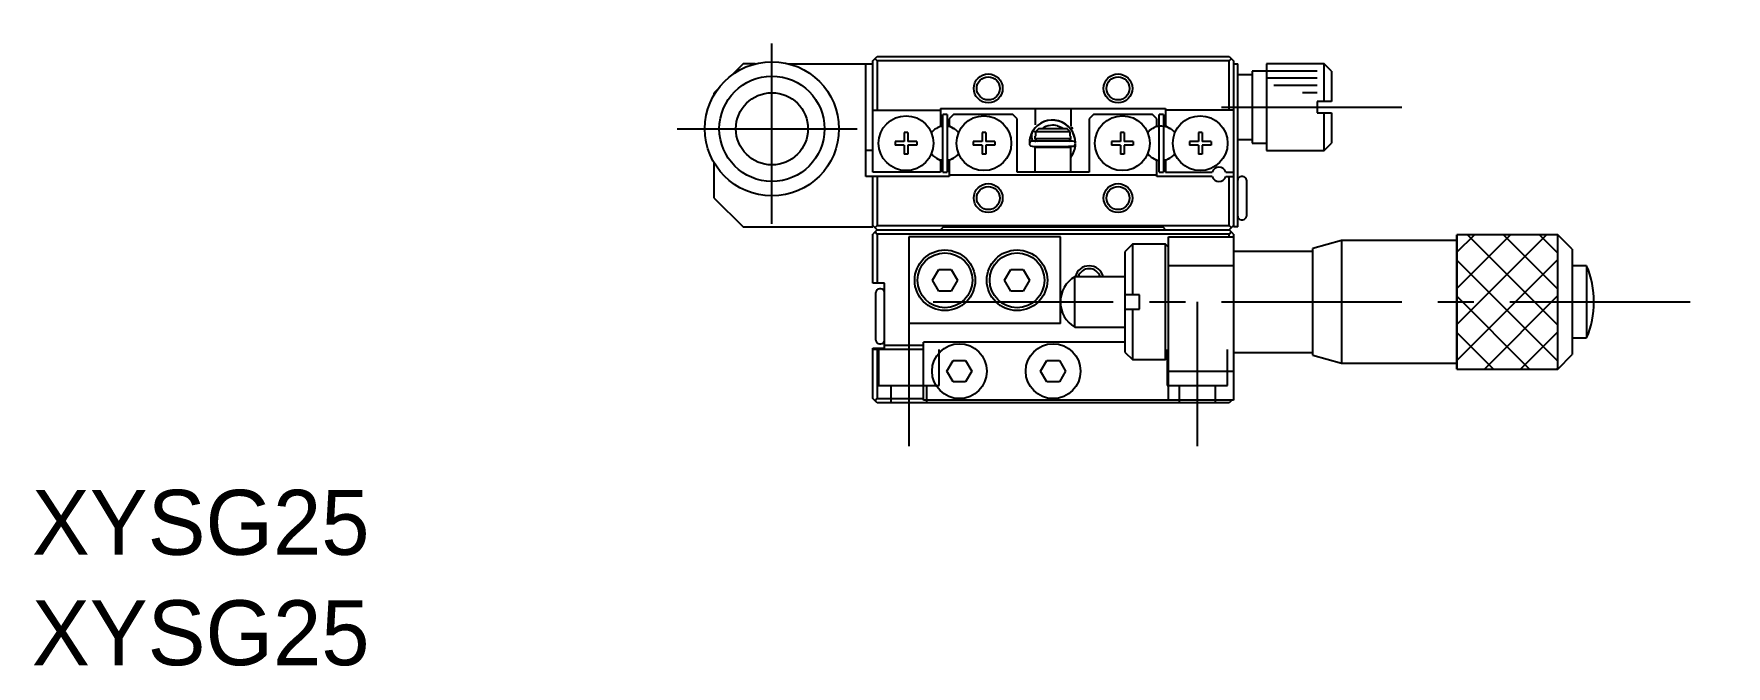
# Model space of a CAD drawing. Extents: x 139 to 374, y 8 to 180.
# Drawn here: x 139.6 to 257, y 8.2 to 52 of the extents above; entities that cross this region are included whole.
import ezdxf

# ---------------------------------------------------------------- set-up
doc = ezdxf.new("R2010")
doc.units = 0
doc.header["$LTSCALE"] = 10
doc.linetypes.add('CENTER', pattern=[2, 1.25, -0.25, 0.25, -0.25])
doc.linetypes.add('DASHED', pattern=[3.5, 2, -1.5])
doc.layers.get('0').update_dxf_attribs({"linetype": 'CONTINUOUS'})
doc.layers.add('CENTER', color=1, linetype='CENTER')
doc.styles.get("Standard").update_dxf_attribs({"font": 'FGP教科書体NT-M'})

msp = doc.modelspace()

# ---------------------------------------------------------------- linework, layer by layer
at = {"color": 7, "linetype": 'CONTINUOUS'}
for p, q in [((188.79972, 49.918313), (188.048469, 49.167061)), ((189.628183, 49.918313), (188.79972, 49.918313)), ((191.971258, 49.918313), (197.79972, 49.918313)), ((197.29972, 42.118313), (197.29972, 49.918313)), ((197.79972, 50.118313), (198.09972, 50.418313)), ((197.79972, 42.418313), (197.79972, 50.118313)), ((197.94972, 50.268313), (198.09972, 50.118313)), ((198.09972, 50.418313), (222.49972, 50.418313)), ((198.09972, 50.118313), (198.09972, 46.718313)), ((222.49972, 50.118313), (198.09972, 50.118313)), ((222.49972, 50.418313), (222.79972, 50.118313)), ((222.49972, 50.118313), (222.64972, 50.268313)), ((222.49972, 46.718313), (222.49972, 50.118313)), ((222.79972, 50.118313), (222.79972, 38.618313)), ((222.79972, 49.918313), (223.09972, 49.918313)), ((223.09972, 38.618313), (223.09972, 49.918313)), ((225.09972, 49.418313), (224.09972, 49.418313)), ((224.09972, 49.418313), (224.09972, 44.418313)), ((229.09972, 49.918313), (225.09972, 49.918313)), ((225.09972, 49.918313), (225.09972, 43.918313)), ((229.09972, 47.318313), (229.09972, 49.918313)), ((229.59972, 49.418313), (229.09972, 49.918313)), ((229.59972, 49.418313), (229.59972, 47.318313)), ((187.050972, 48.169565), (186.79972, 47.918313)), ((224.09972, 49.168313), (223.09972, 49.168313)), ((186.79972, 47.789494), (186.79972, 47.918313)), ((228.59972, 47.318313), (228.59972, 46.518313)), ((229.59972, 47.318313), (228.59972, 47.318313)), ((197.79972, 46.718313), (202.49972, 46.718313)), ((202.49972, 46.818313), (202.49972, 45.619779)), ((202.49972, 46.818313), (218.09972, 46.818313)), ((202.64972, 42.418313), (202.64972, 46.418313)), ((202.94972, 46.418313), (202.64972, 46.418313)), ((202.949722, 46.418313), (202.949722, 42.418313)), ((203.39972, 46.418313), (203.09972, 46.118313)), ((203.09972, 46.118313), (203.09972, 45.619779)), ((207.49972, 46.418313), (203.39972, 46.418313)), ((207.79972, 46.118313), (207.49972, 46.418313)), ((207.79972, 42.418313), (207.79972, 46.118313)), ((209.04972, 46.818313), (209.04972, 45.698522)), ((211.54972, 45.579559), (211.54972, 46.818313)), ((213.09972, 46.418313), (212.79972, 46.118313)), ((212.79972, 46.118313), (212.79972, 42.418313)), ((217.19972, 46.418313), (213.09972, 46.418313)), ((217.49972, 46.118313), (217.19972, 46.418313)), ((217.49972, 45.619779), (217.49972, 46.118313)), ((217.64972, 42.418313), (217.64972, 46.418313)), ((217.94972, 46.418313), (217.64972, 46.418313)), ((217.949722, 46.418313), (217.949722, 42.418313)), ((218.09972, 46.818313), (218.09972, 45.619779)), ((222.79972, 46.718313), (218.09972, 46.718313)), ((228.59972, 46.518313), (229.59972, 46.518313)), ((229.09972, 43.918313), (229.09972, 46.518313)), ((229.59972, 46.518313), (229.59972, 44.418313)), ((200.22472, 45.168313), (199.97472, 45.168313)), ((199.97472, 45.168313), (199.97472, 44.543313)), ((200.22472, 45.168313), (200.22472, 44.543313)), ((202.49972, 45.619779), (202.20447, 45.449316)), ((203.09972, 45.619779), (203.39497, 45.449316)), ((205.62472, 45.168313), (205.37472, 45.168313)), ((205.37472, 45.168313), (205.37472, 44.543313)), ((205.62472, 45.168313), (205.62472, 44.543313)), ((208.796736, 44.955448), (208.795251, 44.922003)), ((208.795251, 44.922003), (208.795434, 44.888525)), ((208.795434, 44.888525), (208.797283, 44.855098)), ((208.799884, 44.988779), (208.796736, 44.955448)), ((208.797283, 44.855098), (208.800795, 44.821803)), ((208.804689, 45.021912), (208.799884, 44.988779)), ((208.800795, 44.821803), (208.805961, 44.788722)), ((208.811138, 45.054767), (208.804689, 45.021912)), ((208.805961, 44.788722), (208.812767, 44.755937)), ((208.819215, 45.087261), (208.811138, 45.054767)), ((208.812767, 44.755937), (208.821199, 44.72353)), ((208.828902, 45.119316), (208.819215, 45.087261)), ((208.821199, 44.72353), (208.831233, 44.691579)), ((208.840174, 45.150851), (208.828902, 45.119316)), ((208.831233, 44.691579), (208.842847, 44.660164)), ((208.853003, 45.18179), (208.840174, 45.150851)), ((208.842847, 44.660164), (208.856012, 44.629362)), ((208.867358, 45.212055), (208.853003, 45.18179)), ((208.856012, 44.629362), (208.870694, 44.599249)), ((208.883203, 45.24157), (208.867358, 45.212055)), ((208.870694, 44.599249), (208.886859, 44.5699)), ((208.899554, 45.268775), (208.883203, 45.24157)), ((208.900591, 45.269279), (208.899554, 45.268775)), ((208.901631, 45.269275), (208.900591, 45.269279)), ((208.902994, 45.269062), (208.901631, 45.269275)), ((208.904679, 45.26864), (208.902994, 45.269062)), ((208.906681, 45.26801), (208.904679, 45.26864)), ((208.90528, 45.276839), (209.06349, 45.191125)), ((208.908996, 45.267173), (208.906681, 45.26801)), ((208.911618, 45.266131), (208.908996, 45.267173)), ((208.914543, 45.264887), (208.911618, 45.266131)), ((208.917763, 45.263444), (208.914543, 45.264887)), ((208.923099, 45.260927), (208.917763, 45.263444)), ((208.929049, 45.257986), (208.923099, 45.260927)), ((208.935585, 45.254634), (208.929049, 45.257986)), ((208.942674, 45.25089), (208.935585, 45.254634)), ((208.950281, 45.24677), (208.942674, 45.25089)), ((208.958367, 45.242296), (208.950281, 45.24677)), ((208.966895, 45.23749), (208.958367, 45.242296)), ((208.97582, 45.232376), (208.966895, 45.23749)), ((208.985099, 45.226978), (208.97582, 45.232376)), ((208.994686, 45.221323), (208.985099, 45.226978)), ((209.004534, 45.215441), (208.994686, 45.221323)), ((209.014594, 45.209358), (209.004534, 45.215441)), ((209.024816, 45.203106), (209.014594, 45.209358)), ((209.035149, 45.196716), (209.024816, 45.203106)), ((209.07972, 44.918313), (209.02972, 44.918313)), ((209.02972, 44.918313), (209.02972, 44.718313)), ((211.52972, 44.718313), (209.02972, 44.718313)), ((209.02972, 44.718313), (209.204538, 44.543496)), ((209.045543, 45.190219), (209.035149, 45.196716)), ((209.055947, 45.183647), (209.045543, 45.190219)), ((209.07972, 45.168366), (209.055947, 45.183647)), ((209.06349, 45.191125), (209.081409, 45.179643)), ((209.289771, 45.418313), (209.07972, 45.218313)), ((209.07972, 45.218313), (209.07972, 44.918313)), ((211.47972, 45.218313), (209.07972, 45.218313)), ((211.26967, 45.418313), (209.289771, 45.418313)), ((210.598988, 45.614855), (210.737774, 45.565852)), ((210.737774, 45.565852), (210.871693, 45.499953)), ((210.871693, 45.499953), (210.964039, 45.441834)), ((210.964039, 45.441834), (210.996566, 45.418484)), ((211.47972, 45.218313), (211.26967, 45.418313)), ((211.356123, 44.544715), (211.52972, 44.718313)), ((211.426685, 44.614989), (211.477669, 44.655658)), ((211.475925, 44.664364), (211.490992, 44.572733)), ((211.47972, 44.918313), (211.47972, 45.218313)), ((211.52972, 44.918313), (211.47972, 44.918313)), ((211.52972, 44.718313), (211.52972, 44.918313)), ((211.588142, 45.509126), (211.601385, 45.517445)), ((211.59178, 45.518396), (211.594831, 45.522374)), ((211.594831, 45.522374), (211.595821, 45.525701)), ((211.659703, 45.402924), (211.601108, 45.51839)), ((211.836704, 44.618965), (211.799718, 44.810316)), ((215.22472, 45.168313), (214.97472, 45.168313)), ((214.97472, 45.168313), (214.97472, 44.543313)), ((215.22472, 45.168313), (215.22472, 44.543313)), ((217.20447, 45.449316), (217.49972, 45.619779)), ((218.09972, 45.619779), (218.39497, 45.449316)), ((220.62472, 45.168313), (220.37472, 45.168313)), ((220.37472, 45.168313), (220.37472, 44.543313)), ((220.62472, 45.168313), (220.62472, 44.543313)), ((223.09972, 44.668313), (224.09972, 44.668313)), ((197.79972, 43.918313), (197.29972, 43.918313)), ((199.34972, 44.543313), (199.34972, 44.293313)), ((199.97472, 44.543313), (199.34972, 44.543313)), ((199.97472, 44.293313), (199.34972, 44.293313)), ((199.97472, 44.293313), (199.97472, 43.668313)), ((200.22472, 43.668313), (199.97472, 43.668313)), ((200.84972, 44.543313), (200.22472, 44.543313)), ((200.22472, 44.293313), (200.22472, 43.668313)), ((200.84972, 44.293313), (200.22472, 44.293313)), ((200.84972, 44.543313), (200.84972, 44.293313)), ((204.74972, 44.543313), (204.74972, 44.293313)), ((205.37472, 44.543313), (204.74972, 44.543313)), ((205.37472, 44.293313), (204.74972, 44.293313)), ((205.37472, 44.293313), (205.37472, 43.668313)), ((205.62472, 43.668313), (205.37472, 43.668313)), ((206.24972, 44.543313), (205.62472, 44.543313)), ((205.62472, 44.293313), (205.62472, 43.668313)), ((206.24972, 44.293313), (205.62472, 44.293313)), ((206.24972, 44.543313), (206.24972, 44.293313)), ((208.698285, 44.505834), (208.652929, 44.415016)), ((208.652929, 44.415016), (208.666096, 44.312825)), ((208.666096, 44.312825), (208.734246, 44.235617)), ((208.787544, 44.557139), (208.698285, 44.505834)), ((208.734246, 44.235617), (208.84135, 44.205843)), ((208.890813, 44.568054), (208.787544, 44.557139)), ((211.640231, 44.555593), (208.860576, 44.555593)), ((208.886859, 44.5699), (208.888048, 44.567871)), ((209.018453, 44.572931), (208.890813, 44.568054)), ((209.018453, 44.572931), (209.029596, 44.572782)), ((209.036208, 44.12502), (209.020676, 44.197691)), ((209.029596, 44.572782), (209.040705, 44.571676)), ((209.106877, 44.19547), (209.02972, 44.118313)), ((211.52972, 44.118313), (209.02972, 44.118313)), ((209.02972, 44.118313), (209.02972, 42.418313)), ((209.040705, 44.571676), (209.051722, 44.56962)), ((209.051722, 44.56962), (209.062584, 44.566626)), ((209.062584, 44.566626), (209.073234, 44.562709)), ((209.073234, 44.562709), (209.083612, 44.557891)), ((209.083612, 44.557891), (209.093662, 44.552199)), ((209.093662, 44.552199), (209.103328, 44.545663)), ((209.09972, 44.195641), (209.09972, 44.188313)), ((211.412774, 44.574794), (211.387147, 44.575398)), ((211.528896, 44.571446), (211.412774, 44.574794)), ((211.52972, 44.118313), (211.451121, 44.196912)), ((211.481379, 44.197715), (211.476426, 44.171808)), ((211.644257, 44.566016), (211.528896, 44.571446)), ((211.52972, 42.418313), (211.52972, 44.118313)), ((211.748186, 44.544972), (211.644257, 44.566016)), ((211.727791, 44.217703), (211.814347, 44.278795)), ((211.825458, 44.475532), (211.748186, 44.544972)), ((211.814347, 44.278795), (211.850198, 44.376876)), ((211.850198, 44.376876), (211.825458, 44.475532)), ((214.34972, 44.543313), (214.34972, 44.293313)), ((214.97472, 44.543313), (214.34972, 44.543313)), ((214.97472, 44.293313), (214.34972, 44.293313)), ((214.97472, 44.293313), (214.97472, 43.668313)), ((215.22472, 43.668313), (214.97472, 43.668313)), ((215.84972, 44.543313), (215.22472, 44.543313)), ((215.22472, 44.293313), (215.22472, 43.668313)), ((215.84972, 44.293313), (215.22472, 44.293313)), ((215.84972, 44.543313), (215.84972, 44.293313)), ((219.74972, 44.543313), (219.74972, 44.293313)), ((220.37472, 44.543313), (219.74972, 44.543313)), ((220.37472, 44.293313), (219.74972, 44.293313)), ((220.37472, 44.293313), (220.37472, 43.668313)), ((220.62472, 43.668313), (220.37472, 43.668313)), ((221.24972, 44.543313), (220.62472, 44.543313)), ((220.62472, 44.293313), (220.62472, 43.668313)), ((221.24972, 44.293313), (220.62472, 44.293313)), ((221.24972, 44.543313), (221.24972, 44.293313)), ((224.09972, 44.418313), (225.09972, 44.418313)), ((225.09972, 43.918313), (229.09972, 43.918313)), ((229.09972, 43.918313), (229.59972, 44.418313)), ((186.79972, 40.618313), (186.79972, 43.047132)), ((202.49972, 42.418313), (197.79972, 42.418313)), ((202.20447, 43.38731), (202.49972, 43.216847)), ((202.49972, 43.216847), (202.49972, 42.418313)), ((202.64972, 42.418313), (202.94972, 42.418313)), ((203.39497, 43.38731), (203.09972, 43.216847)), ((203.09972, 43.216847), (203.09972, 42.118313)), ((212.79972, 42.418313), (207.79972, 42.418313)), ((217.49972, 43.216847), (217.20447, 43.38731)), ((217.49972, 42.118313), (217.49972, 43.216847)), ((217.64972, 42.418313), (217.94972, 42.418313)), ((218.39497, 43.38731), (218.09972, 43.216847)), ((218.09972, 43.216847), (218.09972, 42.418313)), ((218.09972, 42.418313), (221.322751, 42.418313)), ((222.27669, 42.418313), (222.79972, 42.418313)), ((203.09972, 42.118313), (197.29972, 42.118313)), ((197.79972, 38.618313), (197.79972, 42.118313)), ((198.09972, 42.118313), (198.09972, 38.718313)), ((203.09972, 42.218313), (217.49972, 42.218313)), ((221.322751, 42.118313), (217.49972, 42.118313)), ((222.27669, 42.118313), (222.79972, 42.118313)), ((222.49972, 38.718313), (222.49972, 42.118313)), ((223.44972, 42.118313), (223.34972, 42.118313)), ((223.69972, 41.868313), (223.69972, 39.368313)), ((186.79972, 40.618313), (188.79972, 38.618313)), ((223.34972, 39.118313), (223.44972, 39.118313)), ((188.79972, 38.618313), (197.79972, 38.618313)), ((197.79972, 38.718313), (198.09972, 38.418313)), ((198.09972, 38.418313), (197.79972, 38.118313)), ((197.79972, 34.718313), (197.79972, 38.118313)), ((198.09972, 38.718313), (197.94972, 38.568313)), ((197.94972, 38.268313), (198.09972, 38.118313)), ((198.09972, 38.718313), (222.49972, 38.718313)), ((198.09972, 38.418313), (222.49972, 38.418313)), ((198.09972, 38.118313), (198.09972, 34.718313)), ((222.49972, 38.118313), (198.09972, 38.118313)), ((200.29972, 37.918313), (200.29972, 31.918313)), ((210.79972, 37.918313), (200.29972, 37.918313)), ((202.49972, 38.418313), (202.69972, 38.618313)), ((202.69972, 38.618313), (217.89972, 38.618313)), ((210.79972, 31.918313), (210.79972, 37.918313)), ((217.89972, 38.618313), (218.09972, 38.418313)), ((218.29972, 37.918313), (222.79972, 37.918313)), ((218.29972, 26.618313), (218.29972, 37.918313)), ((222.64972, 38.568313), (222.49972, 38.718313)), ((222.79972, 38.718313), (222.49972, 38.418313)), ((222.79972, 38.118313), (222.49972, 38.418313)), ((222.49972, 38.118313), (222.64972, 38.268313)), ((222.49972, 37.918313), (222.49972, 38.118313)), ((223.09972, 38.618313), (222.79972, 38.618313)), ((222.79972, 38.118313), (222.79972, 26.618313)), ((230.29972, 37.668313), (228.29972, 37.118313)), ((238.29972, 37.668313), (230.29972, 37.668313)), ((230.29972, 37.668313), (230.29972, 29.168313)), ((245.29972, 38.068313), (238.29972, 38.068313)), ((238.29972, 28.768313), (238.29972, 38.068313)), ((245.29972, 38.068313), (238.29972, 38.068313)), ((238.29972, 38.068313), (238.29972, 28.768313)), ((246.29972, 37.068313), (245.29972, 38.068313)), ((245.29972, 28.768313), (245.29972, 38.068313)), ((245.29972, 28.768313), (245.29972, 38.068313)), ((215.79972, 37.418313), (215.29972, 36.918313)), ((215.29972, 29.918313), (215.29972, 36.918313)), ((215.79972, 37.418313), (215.79972, 33.918313)), ((218.09972, 37.418313), (215.79972, 37.418313)), ((218.29972, 37.218313), (218.09972, 37.418313)), ((218.09972, 29.418313), (218.09972, 37.418313)), ((228.29972, 36.918313), (222.79972, 36.918313)), ((228.29972, 29.718313), (228.29972, 37.118313)), ((246.29972, 37.068313), (246.29972, 29.768313)), ((201.933695, 34.918313), (202.366707, 35.668313)), ((202.366707, 35.668313), (203.232733, 35.668313)), ((203.232733, 35.668313), (203.665746, 34.918313)), ((206.933695, 34.918313), (207.366707, 35.668313)), ((207.366707, 35.668313), (208.232733, 35.668313)), ((208.232733, 35.668313), (208.665746, 34.918313)), ((222.79972, 35.918313), (218.29972, 35.918313)), ((247.29972, 35.918313), (246.29972, 35.918313)), ((247.29972, 35.918313), (247.29972, 30.918313)), ((198.59972, 34.718313), (197.79972, 34.718313)), ((197.99972, 30.768313), (197.99972, 34.068313)), ((198.34972, 34.318313), (198.24972, 34.318313)), ((198.59972, 30.218313), (198.59972, 34.718313)), ((202.366707, 34.168313), (201.933695, 34.918313)), ((203.232733, 34.168313), (202.366707, 34.168313)), ((203.665746, 34.918313), (203.232733, 34.168313)), ((207.366707, 34.168313), (206.933695, 34.918313)), ((208.232733, 34.168313), (207.366707, 34.168313)), ((208.665746, 34.918313), (208.232733, 34.168313)), ((215.29972, 35.168313), (211.79972, 35.168313)), ((211.79972, 31.668313), (211.79972, 35.168313)), ((216.29972, 33.918313), (215.29972, 33.918313)), ((215.29972, 32.918313), (216.29972, 32.918313)), ((215.79972, 32.918313), (215.79972, 29.418313)), ((216.29972, 32.918313), (216.29972, 33.918313)), ((210.79972, 31.918313), (200.29972, 31.918313)), ((198.24972, 30.518313), (198.34972, 30.518313)), ((201.29972, 26.618313), (201.29972, 30.618313)), ((215.29972, 30.618313), (201.29972, 30.618313)), ((211.79972, 31.668313), (215.29972, 31.668313)), ((246.29972, 30.918313), (247.29972, 30.918313)), ((197.79972, 30.218313), (198.59972, 30.218313)), ((197.79972, 26.718313), (197.79972, 30.218313)), ((201.29972, 30.118313), (197.79972, 30.118313)), ((198.09972, 30.118313), (198.09972, 26.718313)), ((198.59972, 30.418313), (201.29972, 30.418313)), ((202.933695, 28.618313), (203.366707, 29.368313)), ((203.366707, 29.368313), (204.232733, 29.368313)), ((204.232733, 29.368313), (204.665746, 28.618313)), ((209.433695, 28.618313), (209.866707, 29.368313)), ((209.866707, 29.368313), (210.732733, 29.368313)), ((210.732733, 29.368313), (211.165746, 28.618313)), ((215.29972, 29.918313), (215.79972, 29.418313)), ((215.79972, 29.418313), (218.09972, 29.418313)), ((218.09972, 29.418313), (218.29972, 29.618313)), ((222.79972, 29.918313), (228.29972, 29.918313)), ((228.29972, 29.718313), (230.29972, 29.168313)), ((245.29972, 28.768313), (246.29972, 29.768313)), ((203.366707, 27.868313), (202.933695, 28.618313)), ((204.665746, 28.618313), (204.232733, 27.868313)), ((209.866707, 27.868313), (209.433695, 28.618313)), ((211.165746, 28.618313), (210.732733, 27.868313)), ((218.29972, 28.618313), (222.79972, 28.618313)), ((230.29972, 29.168313), (238.29972, 29.168313)), ((238.29972, 28.768313), (245.29972, 28.768313)), ((238.29972, 28.768313), (245.29972, 28.768313)), ((204.232733, 27.868313), (203.366707, 27.868313)), ((210.732733, 27.868313), (209.866707, 27.868313)), ((198.09972, 26.418313), (197.79972, 26.718313)), ((198.09972, 26.718313), (197.94972, 26.568313)), ((198.09972, 26.718313), (201.29972, 26.718313)), ((222.49972, 26.418313), (198.09972, 26.418313)), ((222.79972, 26.618313), (201.29972, 26.618313)), ((222.69972, 26.618313), (222.49972, 26.418313)), ((222.64972, 26.568313), (222.59972, 26.618313))]:
    msp.add_line(p, q, dxfattribs=at)
at = {"color": 3, "linetype": 'CONTINUOUS'}
for p, q in [((228.59972, 49.418313), (225.09972, 49.418313)), ((228.59972, 48.918313), (225.09972, 48.918313)), ((228.59972, 48.418313), (225.59972, 48.418313)), ((228.59972, 47.918313), (227.59972, 47.918313)), ((238.29972, 36.856127), (239.511906, 38.068313)), ((238.29972, 34.356127), (242.011906, 38.068313)), ((238.29972, 31.856127), (244.511906, 38.068313)), ((239.038654, 38.068313), (245.29972, 31.807247)), ((241.538654, 38.068313), (245.29972, 34.307247)), ((244.038654, 38.068313), (245.29972, 36.807247)), ((238.29972, 29.356127), (245.29972, 36.356127)), ((238.29972, 36.307247), (245.29972, 29.307247)), ((238.29972, 33.807247), (243.338654, 28.768313)), ((240.211906, 28.768313), (245.29972, 33.856127)), ((238.29972, 31.307247), (240.838654, 28.768313)), ((242.711906, 28.768313), (245.29972, 31.356127)), ((238.29972, 28.807247), (238.338654, 28.768313)), ((245.211906, 28.768313), (245.29972, 28.856127))]:
    msp.add_line(p, q, dxfattribs=at)
at = {"color": 3, "linetype": 'DASHED'}
for p, q in [((198.19972, 30.118313), (198.19972, 27.618313)), ((202.39972, 27.618313), (202.39972, 30.118313)), ((218.19972, 30.118313), (218.19972, 27.618313)), ((222.39972, 27.618313), (222.39972, 30.118313)), ((198.19972, 27.618313), (202.39972, 27.618313)), ((199.04972, 27.618313), (199.04972, 26.418313)), ((201.54972, 26.418313), (201.54972, 27.618313)), ((218.19972, 27.618313), (222.39972, 27.618313)), ((219.04972, 27.618313), (219.04972, 26.418313)), ((221.54972, 26.418313), (221.54972, 27.618313))]:
    msp.add_line(p, q, dxfattribs=at)
at = {"color": 7, "linetype": 'CONTINUOUS'}
for centre, radius in [((190.79972, 45.418313), 4.65), ((190.79972, 45.418313), 3.65), ((205.79972, 48.218313), 0.8), ((214.79972, 48.218313), 0.8), ((190.79972, 45.418313), 2.5), ((200.09972, 44.418313), 1.9), ((205.49972, 44.418313), 1.9), ((215.09972, 44.418313), 1.9), ((220.49972, 44.418313), 1.9), ((205.79972, 40.618313), 0.8), ((214.79972, 40.618313), 0.8), ((202.79972, 34.918313), 2.1), ((202.79972, 34.918313), 1.9), ((207.79972, 34.918313), 2.1), ((207.79972, 34.918313), 1.9), ((203.79972, 28.618313), 1.9), ((210.29972, 28.618313), 1.9)]:
    msp.add_circle(centre, radius, dxfattribs=at)
at = {"color": 3, "linetype": 'CONTINUOUS'}
for centre in [(205.79972, 48.218313), (214.79972, 48.218313), (205.79972, 40.618313), (214.79972, 40.618313)]:
    msp.add_circle(centre, 1, dxfattribs=at)
at = {"color": 7, "linetype": 'CONTINUOUS'}
for centre, radius, start, end in [((210.251277, 44.428072), 1.598393, 0.536816, 148.370163), ((210.251302, 44.414432), 1.598458, 359.611466, 147.357013), ((202.89186, 44.327313), 1.32, 135.034999, 141.739912), ((202.799721, 44.418313), 1.1905, 120.000042, 142.457024), ((202.799721, 44.418313), 1.1905, 97.238411, 120), ((202.799721, 44.418313), 1.1905, 60.000042, 82.761653), ((202.79972, 44.418313), 1.1905, 45, 60), ((202.70758, 44.327313), 1.32, 38.260088, 44.965001), ((202.799721, 44.418313), 1.1905, 37.543078, 44.642946), ((210.260019, 44.422251), 1.608889, 148.356938, 180.616493), ((210.251964, 44.414588), 1.249298, 95.76412922, 126.52939935), ((210.253078, 44.423173), 1.240871, 73.81355567, 95.85509922), ((217.89186, 44.327313), 1.32, 135.034999, 141.739912), ((217.799721, 44.418313), 1.1905, 120.000042, 142.457024), ((217.799721, 44.418313), 1.1905, 97.238411, 120), ((217.799721, 44.418313), 1.1905, 60.000042, 97.238411), ((217.79972, 44.418313), 1.1905, 45, 60), ((217.70758, 44.327313), 1.32, 38.260088, 44.965001), ((217.799721, 44.418313), 1.1905, 37.543078, 44.642946), ((202.89186, 44.509313), 1.32, 218.260088, 224.965001), ((202.799721, 44.418313), 1.1905, 217.542976, 224.643568), ((202.79972, 44.418313), 1.1905, 225, 240), ((202.79972, 44.418313), 1.1905, 300, 315), ((202.799721, 44.418313), 1.1905, 314.999966, 322.456922), ((202.70758, 44.509313), 1.32, 315.034999, 321.739912), ((210.120303, 84.190453), 40.005059, 268.16795364, 272.3028851), ((210.248327, 44.419319), 1.601567, 323.152208, 357.922405), ((217.89186, 44.509313), 1.32, 218.260088, 224.965001), ((217.799721, 44.418313), 1.1905, 217.542976, 224.643568), ((217.799721, 44.418313), 1.1905, 224.999966, 262.761637), ((217.79972, 44.418313), 1.1905, 300, 315), ((217.799721, 44.418313), 1.1905, 314.999966, 322.456922), ((217.70758, 44.509313), 1.32, 315.034999, 321.739912), ((202.799721, 44.418313), 1.1905, 240, 262.761638), ((202.799721, 44.418313), 1.1905, 277.238347, 300), ((217.799721, 44.418313), 1.1905, 277.238456, 300), ((221.79972, 42.268313), 0.5, 17.457603, 162.542397), ((221.79972, 42.268313), 0.5, 197.457603, 342.542397), ((223.34972, 41.868313), 0.25, 90, 180), ((223.44972, 41.868313), 0.25, 0, 90), ((223.34972, 39.368313), 0.25, 180, 270), ((223.44972, 39.368313), 0.25, 270, 0), ((212.79972, 34.918313), 0.8, 18.209957, 161.790043), ((241.29972, 33.418313), 6.5, 337.380135, 22.619865), ((198.24972, 34.068313), 0.25, 90, 180), ((198.34972, 34.068313), 0.25, 0, 90), ((212.83097, 33.418313), 2.03125, 120.510237, 239.489763), ((198.24972, 30.768313), 0.25, 180, 270), ((198.34972, 30.768313), 0.25, 270, 0)]:
    msp.add_arc(centre, radius, start, end, dxfattribs=at)
at = {"color": 3, "linetype": 'CONTINUOUS'}
msp.add_arc((212.79972, 34.918313), 1, 14.477512, 165.522488, dxfattribs=at)
at = {"layer": 'CENTER', "color": 1, "linetype": 'CENTER'}
for p, q in [((190.79972, 38.838313), (190.79972, 51.998313)), ((221.97472, 46.918313), (236.97472, 46.918313)), ((184.21972, 45.418313), (197.37972, 45.418313)), ((200.29972, 33.418313), (200.29972, 23.418313)), ((201.97472, 33.418313), (256.97472, 33.418313)), ((220.29972, 33.418313), (220.29972, 23.418313))]:
    msp.add_line(p, q, dxfattribs=at)

# ---------------------------------------------------------------- texts
at = {"color": 7}
for p in [(139.476497, 15.890191), (139.476497, 8.2368)]:
    msp.add_text('XYSG25', height=4.5, dxfattribs=at).set_placement(p)

doc.saveas('drawing.dxf')
